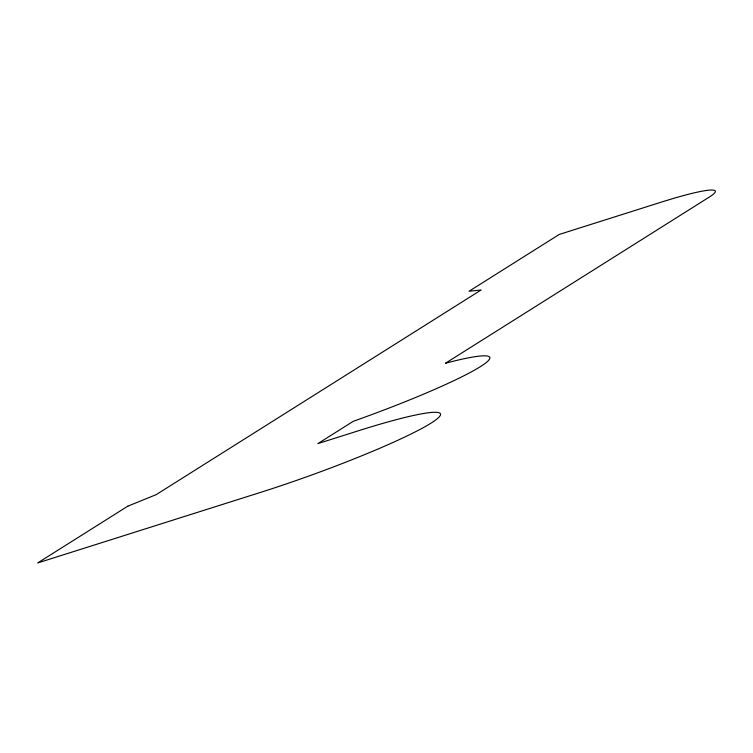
<?xml version="1.0" encoding="UTF-8"?>
<svg xmlns="http://www.w3.org/2000/svg" width="753" height="753" viewBox="0 0 753 753"><rect width="100%" height="100%" fill="white"/><g stroke="black" fill="none" stroke-linecap="round" stroke-linejoin="round"><path stroke-width="1.13" d="M127.812 506.176L37.65 562.962L260.623 492.368A139.409 13.366 -20 0 0 431.14 423.064A139.409 13.366 -20 0 0 358.419 430.772L317.879 443.611L353.27 421.313A139.409 13.366 -20 0 0 480.452 366.607A139.409 13.366 -20 0 0 445.465 363.247L709.044 197.23A92.939 8.904 -20 0 0 660.56 202.369L559.215 234.456L469.053 291.251L481.167 289.961L156.238 494.617L127.812 506.176"/></g></svg>
